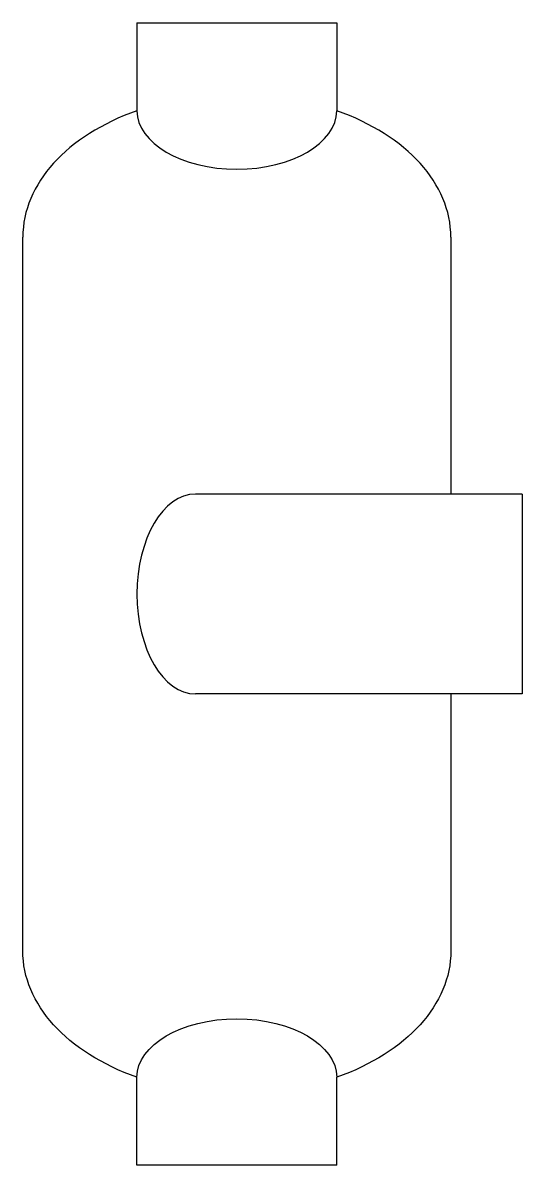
# Model space of a CAD drawing. Header units: millimetres. Extents: x -75 to 100, y -200 to 200.
import ezdxf

# ---------------------------------------------------------------- set-up
doc = ezdxf.new("R2010")
doc.units = ezdxf.units.MM

msp = doc.modelspace()

# ---------------------------------------------------------------- linework, layer by layer
at = {"color": 0, "linetype": 'ByBlock', "lineweight": -2}
for p, q in [((-35, 200), (35, 200)), ((100, 35), (100, -35)), ((35, -200), (-35, -200))]:
    msp.add_line(p, q, dxfattribs=at)
for points in [[(-35, 200), (-35, 169.22)], [(35, 200), (35, 169.22)], [(-75, -125), (-75, 125)], [(75, 125), (75, 35)], [(100, 35), (-14.51, 35)], [(100, -35), (-14.51, -35)], [(75, -35), (75, -125)], [(-35, -200), (-35, -169.22)], [(35, -200), (35, -169.22)]]:
    msp.add_lwpolyline(points, dxfattribs=at)
for centre, major_axis, ratio, start_param, end_param in [((0, 125), (75, 0), 0.666667, 2.056315, 3.141593), ((0, 169.22), (35, 0), 0.585419, 3.141593, 6.283185), ((0, 125), (-75, 0), 0.666667, 3.141593, 4.226871), ((-14.51, 0), (0, -35), 0.585419, 3.141593, 6.283185)]:
    msp.add_ellipse(centre, major_axis=major_axis, ratio=ratio, start_param=start_param, end_param=end_param, dxfattribs=at)
at = {"color": 0, "linetype": 'ByBlock', "lineweight": -2, "extrusion": (0, 0, -1)}
for centre, major_axis, ratio, start_param, end_param in [((0, -125), (-75, 0), 0.666667, -1.085278, 0), ((0, -125), (75, 0), 0.666667, 0, 1.085278), ((0, -169.22), (35, 0), 0.585419, 3.141593, 6.283185)]:
    msp.add_ellipse(centre, major_axis=major_axis, ratio=ratio, start_param=start_param, end_param=end_param, dxfattribs=at)

doc.saveas('drawing.dxf')
